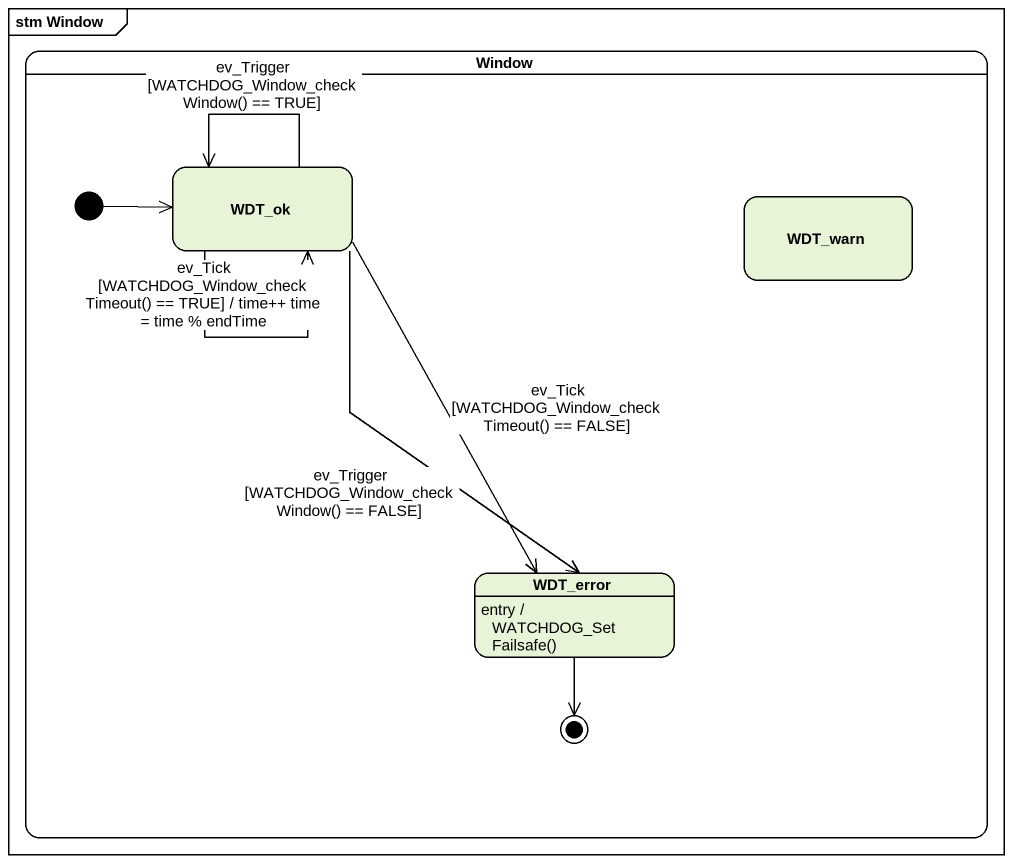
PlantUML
@startuml
mainframe stm Window
hide empty description
state Window {
  state WDT_ok
  state WDT_warn
  state WDT_error
  WDT_error : entry / WATCHDOG_SetFailsafe()
  [*] -right-> WDT_ok
  WDT_error --> [*]
}
WDT_ok --> WDT_ok : ev_Tick [WATCHDOG_Window_checkTimeout() == TRUE] / time++ time = time % endTime
WDT_ok --> WDT_ok : ev_Trigger [WATCHDOG_Window_checkWindow() == TRUE]
WDT_ok --> WDT_error : ev_Tick [WATCHDOG_Window_checkTimeout() == FALSE]
WDT_ok --> WDT_error : ev_Trigger [WATCHDOG_Window_checkWindow() == FALSE]
@enduml
